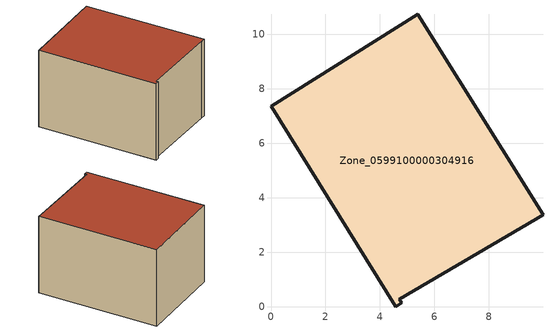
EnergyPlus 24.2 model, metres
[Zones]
Zone_0599100000304916
 floor ground (C_G): 0,7.36 5.39,10.73 9.99,3.38 9.72,3.21 4.72,0.27 4.8,0.14 4.58,0 z0
 wall outside (C_F): 5.39,10.73 0,7.36 4.58,0 4.8,0.14 4.72,0.27 9.72,3.21 9.99,3.38 5.39,10.73 z0:5.76
 roof outside (C_R): 4.8,0.14 4.72,0.27 9.72,3.21 9.99,3.38 5.39,10.73 0,7.36 4.58,0 z5.76
[BUILDING]
Pand.0599100000304916: North Axis=0; Terrain=City; Loads Convergence Tolerance Value=0.04; Temperature Convergence Tolerance Value=0.4; Solar Distribution=FullExterior; Maximum Number of Warmup Days=25; Minimum Number of Warmup Days=1
[Site:Location]
Rotterdam.The.Hague.AP_ZH_NLD Design_Conditions: Latitude=51.96; Longitude=4.45; Time Zone=1; Elevation=-4.5
[SITE:GROUNDTEMPERATURE:BUILDINGSURFACE]
18, 18, 18, 18, 18, 18, 18, 18, 18, 18, 18, 18
[MATERIAL] Thermal Absorptance=0.9; Solar Absorptance=0.7; Visible Absorptance=0.7
Name | Roughness | Thickness | Conductivity | Density | Specific Heat
G.TI.1965-1974 | MediumSmooth | 0.15 | 0.882353 | 540 | 1210
F.TI.1965-1974 | Rough | 0.3 | 0.697674 | 1920 | 840
R.TI.1965-1974 | MediumRough | 0.2 | 0.232558 | 1500 | 1000
[CONSTRUCTION]
C_G: G.TI.1965-1974
C_F: F.TI.1965-1974
C_R: R.TI.1965-1974
[ZONE]
Zone_0599100000304916: Type=1; Multiplier=1; Ceiling Height=Autocalculate; Volume=Autocalculate; Floor Area=autocalculate; Part of Total Floor Area=Yes
[ZONEINFILTRATION:DESIGNFLOWRATE]
Infil_Zone_0599100000304916: Zone or ZoneList or Space or SpaceList=Zone_0599100000304916; Schedule=AlwaysOn; Design Flow Rate Calculation Method=Flow/Area; Flow Rate per Floor Area=0.003; Constant Term Coefficient=1; Temperature Term Coefficient=0; Velocity Term Coefficient=0; Velocity Squared Term Coefficient=0
[HVACTEMPLATE:ZONE:IDEALLOADSAIRSYSTEM]
Zone_0599100000304916: Maximum Heating Supply Air Temperature=50; Minimum Cooling Supply Air Temperature=13; Maximum Heating Supply Air Humidity Ratio=0.0156; Minimum Cooling Supply Air Humidity Ratio=0.0077; Heating Limit=NoLimit; Cooling Limit=NoLimit; Dehumidification Control Type=ConstantSensibleHeatRatio; Cooling Sensible Heat Ratio=0.7; Dehumidification Setpoint=60; Humidification Control Type=None; Humidification Setpoint=30; Outdoor Air Method=None; Outdoor Air Flow Rate per Person=0.00944; Outdoor Air Flow Rate per Zone Floor Area=0; Outdoor Air Flow Rate per Zone=0; Demand Controlled Ventilation Type=None; Outdoor Air Economizer Type=NoEconomizer; Heat Recovery Type=None; Sensible Heat Recovery Effectiveness=0.7; Latent Heat Recovery Effectiveness=0.65
[ZONECONTROL:THERMOSTAT]
ThermostatControl_Zone_0599100000304916: Zone or ZoneList=Zone_0599100000304916; Control Type Schedule=DualSetpointControlType; Control 1=Thermostat_Zone_0599100000304916; Temperature Difference Between Cutout And Setpoint=0
[THERMOSTATSETPOINT:DUALSETPOINT]
Thermostat_Zone_0599100000304916: Heating Setpoint Temperature Schedule=HeatingSetpoint_Zone_0599100000304916; Cooling Setpoint Temperature Schedule=CoolingSetpoint_Zone_0599100000304916
[SCHEDULE:COMPACT]
HeatingSetpoint_Zone_0599100000304916: Through: 12/31, For: AllDays, Until: 24:00, 21
CoolingSetpoint_Zone_0599100000304916: Through: 12/31, For: AllDays, Until: 24:00, 24
DualSetpointControlType: Through: 12/31, For: AllDays, Until: 24:00, 4
AlwaysOn: Through: 12/31, For: AllDays, Until: 24:00, 1
